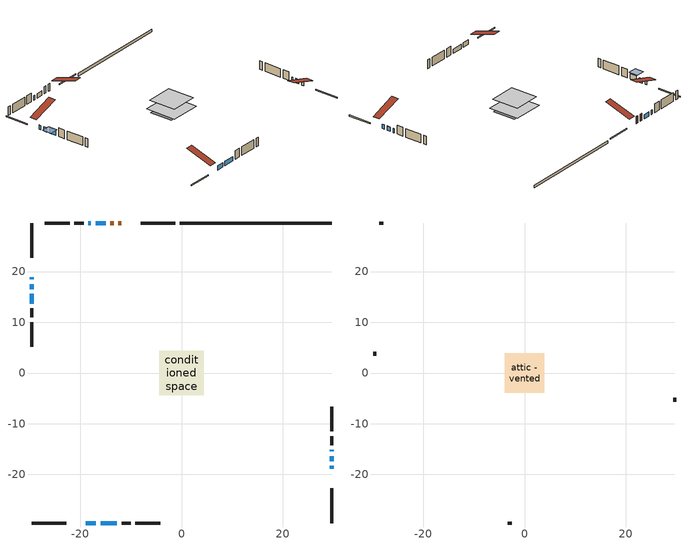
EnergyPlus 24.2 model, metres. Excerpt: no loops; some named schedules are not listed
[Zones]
conditioned space
 floor outside (Floor1 construction): -0.43,-0.43 -0.43,0.43 0.43,0.43 0.43,-0.43 z0.76
 floor adiabatic (Floor3 construction): -3.7,-3.7 -3.7,3.7 3.7,3.7 3.7,-3.7 z0.76
 floor adiabatic (AdiabaticFloorConstruction): -4.4,-4.4 -4.4,4.4 4.4,4.4 4.4,-4.4 z0.76
 floor foundation (Slab1 construction): -4.27,-3.2 -4.27,3.2 4.27,3.2 4.27,-3.2 z0
 wall outside (RimJoist1 construction): -1.23,29.57 -8.03,29.57 / -29.57,-29.57 -22.77,-29.57 / -29.57,29.57 -29.57,22.77 / 29.57,-29.57 29.57,-22.77 z0.76:1.06
 wall outside (AdiabaticWallConstruction 1): -11.88,29.57 -12.45,29.57 / -13.38,29.57 -14.05,29.57 z0.76:2.79
 wall outside (AdiabaticWallConstruction): -29.57,18.92 -29.57,18.44 / -29.57,17.51 -29.57,16.53 / -18.92,-29.57 -16.86,-29.57 / 29.57,-18.92 29.57,-18.3 / 29.57,-17.37 29.57,-16.39 / 29.57,-15.46 29.57,-15.16 / -14.98,29.57 -16.95,29.57 / -17.87,29.57 -18.38,29.57 / -15.94,-29.57 -12.74,-29.57 z0.76:1.98; -29.57,15.6 -29.57,13.67 z0.76:2.23
 wall outside (Wall1 construction): -19.31,29.57 -21.1,29.57 / -11.81,-29.57 -10.02,-29.57 / -29.57,12.74 -29.57,10.95 / 29.57,-14.23 29.57,-12.44 z0.76:3.2
 wall outside (Wall2 construction): -22.03,29.57 -26.92,29.57 / -9.09,-29.57 -4.2,-29.57 / -29.57,10.02 -29.57,5.13 / 29.57,-11.51 29.57,-6.62 z0.76:3.2
 wall foundation (FoundationWall1 construction): 29.57,29.57 -0.3,29.57 z0:0.76
 window (WindowConstruction 8): -29.57,18.92 -29.57,18.44 z0.76:1.98
 window (WindowConstruction 4): -29.57,17.51 -29.57,16.53 z0.76:1.98
 window (WindowConstruction 5): -18.92,-29.57 -16.86,-29.57 z0.76:1.98
 window (WindowConstruction 6): 29.57,-18.92 29.57,-18.3 z0.76:1.98
 window (WindowConstruction 7): 29.57,-17.37 29.57,-16.39 z0.76:1.98
 window (WindowConstruction 9): 29.57,-15.46 29.57,-15.16 z0.76:1.98
 window (WindowConstruction): -29.57,15.6 -29.57,13.67 z0.76:2.23
 window (WindowConstruction 1): -14.98,29.57 -16.95,29.57 z0.76:1.98
 window (WindowConstruction 2): -17.88,29.57 -18.38,29.57 z0.76:1.98
 window (WindowConstruction 3): -15.94,-29.57 -12.74,-29.57 z0.76:1.98
 door (Door): -11.88,29.57 -12.45,29.57 z0.76:2.79
 door (Door 1): -13.38,29.57 -14.05,29.57 z0.76:2.79
 ceiling adiabatic (AdiabaticFloorConstruction): 4.4,-4.4 4.4,4.4 -4.4,4.4 -4.4,-4.4 z0.76
attic - vented
 floor to conditioned space (Floor2 construction Reversed): -3.87,-3.87 -3.87,3.87 3.87,3.87 3.87,-3.87 z3.2
 wall outside (Wall3 construction): -27.85,29.57 -28.64,29.57 / -3.27,-29.57 -2.48,-29.57 / -29.57,4.2 -29.57,3.41 / 29.57,-5.69 29.57,-4.9 z0.76:3.2
 roof outside (Roof1 construction): -10.95,29.57,3.2 -10.95,22.02,5.71 -8.96,22.02,5.71 -8.96,29.57,3.2; -19.85,-29.57,3.2 -19.85,-22.02,5.71 -21.84,-22.02,5.71 -21.84,-29.57,3.2; -29.57,19.85,3.2 -22.02,19.85,5.71 -22.02,21.84,5.71 -29.57,21.84,3.2; 29.57,-19.85,3.2 22.02,-19.85,5.71 22.02,-21.84,5.71 29.57,-21.84,3.2
shading: -29.57,13.37 -29.57,15.9 -32.01,15.9 -32.01,13.37 z2.53
[Building]
Building 1: Terrain=Suburbs
[Site:Location]
Windsor AP_ON: Latitude {deg}=42.28; Longitude {deg}=-82.96; Time Zone {hr}=-5; Elevation {m}=190; Keep Site Location Information=Yes
[Site:GroundTemperature:Shallow]
6.34957, 4.46684, 4.31606, 5.20952, 8.79623, 12.3662, 15.4612, 17.4219, 17.5884, 15.9938, 12.9777, 9.51722
[Site:WaterMainsTemperature]
Calculation Method=Schedule; Temperature Schedule=mains temperature schedule
[Material] Roughness=Rough; Thermal Absorptance=0.9
Name | Thickness {m} | Conductivity {W/m-K} | Density {kg/m3} | Specific Heat {J/kg-K} | Solar Absorptance | Visible Absorptance
asphalt or fiberglass shingles | 0.00635 | 0.162714 | 1121.4 | 1465.45 | 0.4 | 0.4
ceiling stud and cavity | 0.1397 | 0.079977 | 65.682 | 1177.47 | 0.7 | 0.7
concrete 4.0 in. | 0.1016 | 1.803125 | 2242.8 | 837.4 | 0.7 | 0.7
concrete 8.0 in. | 0.2032 | 1.803125 | 2242.8 | 837.4 | 0.7 | 0.7
door material | 0.04445 | 0.053851 | 512.64 | 1214.23 | 0.7 | 0.7
door material 1 | 0.04445 | 0.188738 | 512.64 | 1214.23 | 0.7 | 0.7
exterior vertical ins | 0.00202101 | 0.029427 | 32.04 | 1214.23 | 0.7 | 0.7
floor covering | 0.0127 | 0.0433444 | 54.468 | 1339.84 | 0.6 | 0.6
floor covering 1 | 0.0127 | 9.015625 | 54.468 | 1339.84 | 0.6 | 0.6
floor rigid ins | 0.051816 | 0.029427 | 32.04 | 1214.23 | 0.7 | 0.7
floor rigid ins 1; wall rigid ins | 0.512978 | 0.029427 | 32.04 | 1214.23 | 0.7 | 0.7
floor stud and cavity | 0.1397 | 0.394328 | 92.3553 | 1139.71 | 0.7 | 0.7
floor stud and cavity 1 | 0.0889 | 0.233522 | 50.32683 | 1063.81 | 0.7 | 0.7
floor stud and cavity 2 | 0.1397 | 1.75129 | 37.0049 | 1207.88 | 0.7 | 0.7
furniture material conditioned space 1 | 0.1524 | 0.115458 | 640.8 | 1214.23 | 0.6 | 0.6
gypsum board | 0.0127 | 0.160291 | 801 | 837.4 | 0.6 | 0.6
gypsum board 1 | 0.0127 | 0.160291 | 801 | 837.4 | 0.7 | 0.7
osb sheathing 0.5 in. | 0.0127 | 0.115458 | 512.64 | 1214.23 | 0.7 | 0.7
osb sheathing 0.75 in. | 0.01905 | 0.115458 | 512.64 | 1214.23 | 0.7 | 0.7
rim joist stud and cavity | 0.0508 | 0.165372 | 50.32683 | 1063.81 | 0.6 | 0.6
wall stud and cavity | 0.1397 | 0.111745 | 139.0536 | 1170.24 | 0.7 | 0.7
wall stud and cavity 1 | 0.1397 | 0.0933394 | 139.0536 | 1170.24 | 0.7 | 0.7
wall stud and cavity 2 | 0.0889 | 6.9971 | 50.32683 | 1063.81 | 0.6 | 0.6
wall stud and cavity 3 | 0.0889 | 0.380278 | 52.3479 | 1209.89 | 0.7 | 0.7
wall stud and cavity 4 | 0.0889 | 0.391764 | 83.0341 | 1211.67 | 0.7 | 0.7
wood siding | 0.0254 | 0.102417 | 544.68 | 1172.36 | 0.4 | 0.4
wood siding 1 | 0.00254 | 0.102417 | 544.68 | 1172.36 | 0.4 | 0.4
wood siding 2; wood siding 3; wood siding 4 | 0.0254 | 0.102417 | 544.68 | 1172.36 | 0.7 | 0.7
[WindowMaterial:SimpleGlazingSystem]
Name | U-Factor {W/m2-K} | Solar Heat Gain Coefficient
WindowMaterial | 3.04114 | 0.64
WindowMaterial 1 | 3.09508 | 0.55
WindowMaterial 2 | 3.117222 | 0.48
WindowMaterial 3 | 3.077476 | 0.56
WindowMaterial 4 | 3.06612 | 0.66
WindowMaterial 5 | 3.11609 | 0.5
WindowMaterial 6 | 2.97584 | 0.61
WindowMaterial 7 | 3.00026 | 0.58
[Construction]
AdiabaticFloorConstruction: floor stud and cavity 2, floor rigid ins 1, osb sheathing 0.75 in., floor covering
AdiabaticWallConstruction: wood siding 3, wall rigid ins, wall stud and cavity 3, gypsum board
AdiabaticWallConstruction 1: wood siding 4, wall rigid ins, wall stud and cavity 3, gypsum board
Door: door material
Door 1: door material 1
Floor1 construction: floor stud and cavity, floor rigid ins, osb sheathing 0.75 in., floor covering
Floor2 construction Reversed: gypsum board, ceiling stud and cavity
Floor3 construction: floor stud and cavity 1, floor covering 1
FoundationWall1 construction: concrete 8.0 in., gypsum board 1
furniture construction conditioned space 1: furniture material conditioned space 1
PartitionWallConstruction: gypsum board, wall stud and cavity 4, gypsum board
RimJoist1 construction: wood siding 2, rim joist stud and cavity
Roof1 construction: asphalt or fiberglass shingles
Slab1 construction: concrete 4.0 in.
Wall1 construction: wood siding, osb sheathing 0.5 in., wall stud and cavity, gypsum board
Wall2 construction: wood siding, osb sheathing 0.5 in., wall stud and cavity 1, gypsum board
Wall3 construction: wood siding 1, wall stud and cavity 2
WindowConstruction: WindowMaterial
WindowConstruction 1; WindowConstruction 4; WindowConstruction 7: WindowMaterial 1
WindowConstruction 2: WindowMaterial 2
WindowConstruction 3: WindowMaterial 3
WindowConstruction 5: WindowMaterial 4
WindowConstruction 6: WindowMaterial 5
WindowConstruction 8: WindowMaterial 6
WindowConstruction 9: WindowMaterial 7
[Zone] Multiplier=1; Part of Total Floor Area=Yes
Name | Volume {m3}
attic - vented | 24.5071
conditioned space | 202.6
[Space]
Name | Zone | Volume {m3}
attic - vented 1 | attic - vented | 24.5071
conditioned space 1 | conditioned space | 202.6
[ZoneInfiltration:EffectiveLeakageArea]
infil attic - vented 1: Zone or Space=attic - vented 1; Schedule=Always On Discrete; Effective Air Leakage Area {cm2}=2667.56; Stack Coefficient=0.00034447; Wind Coefficient=1.254e-05
[ZoneMixing]
whole house fan mix: Zone or Space=attic - vented; Schedule=Always On Continuous; Design Flow Rate Calculation Method=Flow/Zone; Design Flow Rate {m3/s}=0; Source Zone or Space=conditioned space
[SurfaceProperty:ExposedFoundationPerimeter]
Slab1: Exposed Perimeter Calculation Method=TotalExposedPerimeter; Total Exposed Perimeter {m}=29.871
[InternalMass] Zone or ZoneList=conditioned space; Space or SpaceList=conditioned space 1
Name | Construction | Surface Area {m2}
furniture mass conditioned space 1 | furniture construction conditioned space 1 | 75.0001
partition wall mass | PartitionWallConstruction | 132.87
[Lights]
interior lighting: Zone or ZoneList or Space or SpaceList=conditioned space 1; Schedule=interior lighting schedule; Design Level Calculation Method=LightingLevel; Lighting Level {W}=343.2; Return Air Fraction=0; Fraction Radiant=0.6; Fraction Visible=0.2; Fraction Replaceable=1
[People]
occupants: Zone or ZoneList or Space or SpaceList=conditioned space 1; Number of People Schedule=occupants schedule; Number of People Calculation Method=People; Number of People=3; Fraction Radiant=0.314171; Sensible Heat Fraction=0.56303; Activity Level Schedule=occupants activity schedule; Carbon Dioxide Generation Rate {m3/s-W}=0; Enable ASHRAE 55 Comfort Warnings=No; Mean Radiant Temperature Calculation Type=EnclosureAveraged
[ElectricEquipment] Zone or ZoneList or Space or SpaceList=conditioned space 1; Design Level Calculation Method=EquipmentLevel
Name | Schedule | Design Level {W} | Fraction Latent | Fraction Radiant | Fraction Lost
clothes dryer | clothes dryer schedule | 140.772 | 0.015 | 0.081 | 0.85
clothes washer | clothes washer schedule | 32.1985 | 0.03 | 0.162 | 0.7
cooking range | cooking range schedule | 215.147 | 0.08 | 0.432 | 0.2
dishwasher | dishwasher schedule | 66.8632 | 0.3 | 0.18 | 0.4
fridge | fridge schedule | 72.9452 | 0 | 0.6 | 0
mech vent bath fan 0 | mech vent bath fan 0 schedule | 50.2 | 0 | 0 | 1
mech vent house fan | mech vent house fan schedule | 0 | 0 | 0 | 1
mech vent house fan cfis | mech vent house fan cfis schedule | 0 | 0 | 0 | 0
mech vent range fan 0 | mech vent range fan 0 schedule | 57 | 0 | 0 | 1
misc plug loads | misc plug loads schedule | 494.7 | 0.045 | 0.513 | 0.1
whole house fan | Always On Discrete | 0 | 0 | 0 | 1
[OtherEquipment] Zone or ZoneList or Space or SpaceList=conditioned space 1; Design Level Calculation Method=EquipmentLevel
Name | Fuel Type | Schedule | Design Level {W} | Fraction Latent | Fraction Radiant | Fraction Lost
clothes dryer 1 | Electricity | clothes dryer schedule | 0 | 0.015 | 0.081 | 0.85
cooking range 1 | Electricity | cooking range schedule | 0 | 0.08 | 0.432 | 0.2
general water use latent | None | general water use schedule | 62.594 | 1 | 0 | 0
general water use sensible | None | general water use schedule | -61.6891 | 0 | 0.6 | 0
mech vent house fan latent load | None | Always On Discrete | 0 | 1 | 0 | 0
mech vent house fan sensible load | None | Always On Discrete | 0 | 0 | 0 | 0
water heater energy adjustment1 | NaturalGas | Always On Discrete | 0.01 | 0 | 0 | 1
[ZoneInfiltration:DesignFlowRate] Zone or ZoneList or Space or SpaceList=conditioned space 1; Schedule=Always On Discrete; Design Flow Rate Calculation Method=Flow/Zone; Design Flow Rate {m3/s}=0
infil flow; natural vent flow; whole house fan flow
[AvailabilityManager:Scheduled]
central ac and furnace airloop Availability Manager: Schedule=Always On Discrete
[Foundation:Kiva]
Foundation Kiva 1: Initial Indoor Air Temperature {C}=18; Wall Height Above Grade {m}=0.759988; Wall Depth Below Slab {m}=0.2032; Custom Block Material Name 1=exterior vertical ins; Custom Block Depth 1 {m}=0.759988; Custom Block X Position 1 {m}=0.2159; Custom Block Z Position 1 {m}=0
[Foundation:Kiva:Settings]
Soil Conductivity {W/m-K}=0.849921; Soil Density {kg/m3}=1842.3; Soil Specific Heat {J/kg-K}=418.7; Ground Solar Absorptivity=0.9; Ground Thermal Absorptivity=0.9; Ground Surface Roughness {m}=0.03; Far-Field Width {m}=40; Deep-Ground Boundary Condition=ZeroFlux; Deep-Ground Depth {m}=40; Minimum Cell Dimension {m}=0.2; Maximum Cell Growth Coefficient=3; Simulation Timestep=Timestep
[Exterior:Lights]
exterior lighting: Schedule=exterior lighting schedule; Design Level {W}=75.6
[EnergyManagementSystem:GlobalVariable]
central_ac_and_furnace_airloop_Fan_RTF
infil_program_Qfan
infil_program_Qinf
natural_vent_program_Qnv
natural_vent_program_Qwhf
[EnergyManagementSystem:Sensor]
Name | Output:Variable or Output:Meter Index Key | Output:Variable or Output:Meter
airflow_gain | infil flow | Infiltration Sensible Heat Gain Energy
airflow_gain_1 | natural vent flow | Infiltration Sensible Heat Gain Energy
airflow_gain_2 | whole house fan flow | Infiltration Sensible Heat Gain Energy
airflow_loss | infil flow | Infiltration Sensible Heat Loss Energy
airflow_loss_1 | natural vent flow | Infiltration Sensible Heat Loss Energy
airflow_loss_2 | whole house fan flow | Infiltration Sensible Heat Loss Energy
clg_load_cond |  | Cooling:EnergyTransfer:Zone:CONDITIONED SPACE
clg_sp_s; clg_sp_s_1 | cooling setpoint | Schedule Value
clothes_dryer_exhaust_0_sch_s | clothes dryer exhaust 0 schedule | Schedule Value
cool_season | cooling season schedule | Schedule Value
htg_load_cond |  | Heating:EnergyTransfer:Zone:CONDITIONED SPACE
htg_sp_s; htg_sp_s_1 | heating setpoint | Schedule Value
ig_ee_conv | clothes dryer | Electric Equipment Convective Heating Energy
ig_ee_conv_2 | cooking range | Electric Equipment Convective Heating Energy
ig_ee_conv_4 | fridge | Electric Equipment Convective Heating Energy
ig_ee_conv_5 | misc plug loads | Electric Equipment Convective Heating Energy
ig_ee_conv_6 | whole house fan | Electric Equipment Convective Heating Energy
ig_ee_rad | clothes dryer | Electric Equipment Radiant Heating Energy
ig_ee_rad_2 | cooking range | Electric Equipment Radiant Heating Energy
ig_ee_rad_4 | fridge | Electric Equipment Radiant Heating Energy
ig_ee_rad_5 | misc plug loads | Electric Equipment Radiant Heating Energy
ig_ee_rad_6 | whole house fan | Electric Equipment Radiant Heating Energy
ig_lgt_conv | interior lighting | Lights Convective Heating Energy
ig_lgt_rad | interior lighting | Lights Radiant Heating Energy
ig_lgt_vis | interior lighting | Lights Visible Radiation Heating Energy
ig_oe_conv | clothes dryer 1 | Other Equipment Convective Heating Energy
ig_oe_conv_1 | cooking range 1 | Other Equipment Convective Heating Energy
ig_oe_conv_2 | general water use latent | Other Equipment Convective Heating Energy
ig_oe_conv_3 | general water use sensible | Other Equipment Convective Heating Energy
ig_oe_conv_4 | water heater energy adjustment1 | Other Equipment Convective Heating Energy
ig_oe_rad | clothes dryer 1 | Other Equipment Radiant Heating Energy
ig_oe_rad_1 | cooking range 1 | Other Equipment Radiant Heating Energy
ig_oe_rad_2 | general water use latent | Other Equipment Radiant Heating Energy
ig_oe_rad_3 | general water use sensible | Other Equipment Radiant Heating Energy
ig_oe_rad_4 | water heater energy adjustment1 | Other Equipment Radiant Heating Energy
ig_ppl_conv | occupants | People Convective Heating Energy
ig_ppl_rad | occupants | People Radiant Heating Energy
im_conv | furniture mass conditioned space 1 | Surface Inside Face Convection Heat Gain Energy
im_conv_1 | partition wall mass | Surface Inside Face Convection Heat Gain Energy
im_ig | furniture mass conditioned space 1 | Surface Inside Face Internal Gains Radiation Heat Gain Energy
im_ig_1 | partition wall mass | Surface Inside Face Internal Gains Radiation Heat Gain Energy
im_lgt | furniture mass conditioned space 1 | Surface Inside Face Lights Radiation Heat Gain Energy
im_lgt_1 | partition wall mass | Surface Inside Face Lights Radiation Heat Gain Energy
im_sol | furniture mass conditioned space 1 | Surface Inside Face Solar Radiation Heat Gain Energy
im_sol_1 | partition wall mass | Surface Inside Face Solar Radiation Heat Gain Energy
im_surf | furniture mass conditioned space 1 | Surface Inside Face Net Surface Thermal Radiation Heat Gain Energy
im_surf_1 | partition wall mass | Surface Inside Face Net Surface Thermal Radiation Heat Gain Energy
mech_vent_bath_fan_0_sch_s | mech vent bath fan 0 schedule | Schedule Value
mech_vent_range_fan_0_sch_s | mech vent range fan 0 schedule | Schedule Value
mv_conv | mech vent bath fan 0 | Electric Equipment Convective Heating Energy
mv_conv_1 | mech vent house fan | Electric Equipment Convective Heating Energy
mv_conv_2 | mech vent house fan cfis | Electric Equipment Convective Heating Energy
mv_conv_3 | mech vent range fan 0 | Electric Equipment Convective Heating Energy
mv_conv_4 | mech vent house fan latent load | Other Equipment Convective Heating Energy
mv_conv_5 | mech vent house fan sensible load | Other Equipment Convective Heating Energy
mv_rad | mech vent bath fan 0 | Electric Equipment Radiant Heating Energy
mv_rad_1 | mech vent house fan | Electric Equipment Radiant Heating Energy
mv_rad_2 | mech vent house fan cfis | Electric Equipment Radiant Heating Energy
mv_rad_3 | mech vent range fan 0 | Electric Equipment Radiant Heating Energy
mv_rad_4 | mech vent house fan latent load | Other Equipment Radiant Heating Energy
mv_rad_5 | mech vent house fan sensible load | Other Equipment Radiant Heating Energy
natural_vent_s | natural vent schedule | Schedule Value
out_pb_s |  | Site Outdoor Air Barometric Pressure
out_wt_s |  | Site Outdoor Air Humidity Ratio
site_vw_s |  | Site Wind Speed
ss_back_out | Window1 | Surface Window Shortwave from Zone Back Out Window Heat Transfer Rate
ss_back_out_1 | Window11 | Surface Window Shortwave from Zone Back Out Window Heat Transfer Rate
ss_back_out_2 | Window12 | Surface Window Shortwave from Zone Back Out Window Heat Transfer Rate
ss_back_out_3 | Window14 | Surface Window Shortwave from Zone Back Out Window Heat Transfer Rate
ss_back_out_4 | Window15 | Surface Window Shortwave from Zone Back Out Window Heat Transfer Rate
ss_back_out_5 | Window2 | Surface Window Shortwave from Zone Back Out Window Heat Transfer Rate
ss_back_out_6 | Window3 | Surface Window Shortwave from Zone Back Out Window Heat Transfer Rate
ss_back_out_7 | Window4 | Surface Window Shortwave from Zone Back Out Window Heat Transfer Rate
ss_back_out_8 | Window6 | Surface Window Shortwave from Zone Back Out Window Heat Transfer Rate
ss_back_out_9 | Window7 | Surface Window Shortwave from Zone Back Out Window Heat Transfer Rate
ss_conv | Door1 | Surface Inside Face Convection Heat Gain Energy
ss_conv_1 | Door2 | Surface Inside Face Convection Heat Gain Energy
ss_conv_10 | Window6 | Surface Inside Face Convection Heat Gain Energy
ss_conv_11 | Window7 | Surface Inside Face Convection Heat Gain Energy
ss_conv_2 | Window1 | Surface Inside Face Convection Heat Gain Energy
ss_conv_3 | Window11 | Surface Inside Face Convection Heat Gain Energy
ss_conv_4 | Window12 | Surface Inside Face Convection Heat Gain Energy
ss_conv_5 | Window14 | Surface Inside Face Convection Heat Gain Energy
ss_conv_6 | Window15 | Surface Inside Face Convection Heat Gain Energy
ss_conv_7 | Window2 | Surface Inside Face Convection Heat Gain Energy
ss_conv_8 | Window3 | Surface Inside Face Convection Heat Gain Energy
ss_conv_9 | Window4 | Surface Inside Face Convection Heat Gain Energy
ss_ig | Door1 | Surface Inside Face Internal Gains Radiation Heat Gain Energy
ss_ig_1 | Door2 | Surface Inside Face Internal Gains Radiation Heat Gain Energy
ss_ig_10 | Window6 | Surface Inside Face Internal Gains Radiation Heat Gain Energy
ss_ig_11 | Window7 | Surface Inside Face Internal Gains Radiation Heat Gain Energy
ss_ig_2 | Window1 | Surface Inside Face Internal Gains Radiation Heat Gain Energy
ss_ig_3 | Window11 | Surface Inside Face Internal Gains Radiation Heat Gain Energy
ss_ig_4 | Window12 | Surface Inside Face Internal Gains Radiation Heat Gain Energy
ss_ig_5 | Window14 | Surface Inside Face Internal Gains Radiation Heat Gain Energy
ss_ig_6 | Window15 | Surface Inside Face Internal Gains Radiation Heat Gain Energy
ss_ig_7 | Window2 | Surface Inside Face Internal Gains Radiation Heat Gain Energy
ss_ig_8 | Window3 | Surface Inside Face Internal Gains Radiation Heat Gain Energy
ss_ig_9 | Window4 | Surface Inside Face Internal Gains Radiation Heat Gain Energy
ss_lgt | Door1 | Surface Inside Face Lights Radiation Heat Gain Energy
ss_lgt_1 | Door2 | Surface Inside Face Lights Radiation Heat Gain Energy
ss_sol | Door1 | Surface Inside Face Solar Radiation Heat Gain Energy
ss_sol_1 | Door2 | Surface Inside Face Solar Radiation Heat Gain Energy
ss_surf | Door1 | Surface Inside Face Net Surface Thermal Radiation Heat Gain Energy
ss_surf_1 | Door2 | Surface Inside Face Net Surface Thermal Radiation Heat Gain Energy
ss_surf_10 | Window6 | Surface Inside Face Net Surface Thermal Radiation Heat Gain Energy
ss_surf_11 | Window7 | Surface Inside Face Net Surface Thermal Radiation Heat Gain Energy
ss_surf_2 | Window1 | Surface Inside Face Net Surface Thermal Radiation Heat Gain Energy
ss_surf_3 | Window11 | Surface Inside Face Net Surface Thermal Radiation Heat Gain Energy
ss_surf_4 | Window12 | Surface Inside Face Net Surface Thermal Radiation Heat Gain Energy
ss_surf_5 | Window14 | Surface Inside Face Net Surface Thermal Radiation Heat Gain Energy
ss_surf_6 | Window15 | Surface Inside Face Net Surface Thermal Radiation Heat Gain Energy
ss_surf_7 | Window2 | Surface Inside Face Net Surface Thermal Radiation Heat Gain Energy
ss_surf_8 | Window3 | Surface Inside Face Net Surface Thermal Radiation Heat Gain Energy
ss_surf_9 | Window4 | Surface Inside Face Net Surface Thermal Radiation Heat Gain Energy
ss_trans_in | Window1 | Surface Window Transmitted Solar Radiation Rate
ss_trans_in_1 | Window11 | Surface Window Transmitted Solar Radiation Rate
ss_trans_in_2 | Window12 | Surface Window Transmitted Solar Radiation Rate
ss_trans_in_3 | Window14 | Surface Window Transmitted Solar Radiation Rate
ss_trans_in_4 | Window15 | Surface Window Transmitted Solar Radiation Rate
ss_trans_in_5 | Window2 | Surface Window Transmitted Solar Radiation Rate
ss_trans_in_6 | Window3 | Surface Window Transmitted Solar Radiation Rate
ss_trans_in_7 | Window4 | Surface Window Transmitted Solar Radiation Rate
ss_trans_in_8 | Window6 | Surface Window Transmitted Solar Radiation Rate
ss_trans_in_9 | Window7 | Surface Window Transmitted Solar Radiation Rate
ss_trans_out | Window1 | Surface Inside Face Initial Transmitted Diffuse Transmitted Out Window Solar Radiation Rate
ss_trans_out_1 | Window11 | Surface Inside Face Initial Transmitted Diffuse Transmitted Out Window Solar Radiation Rate
ss_trans_out_2 | Window12 | Surface Inside Face Initial Transmitted Diffuse Transmitted Out Window Solar Radiation Rate
ss_trans_out_3 | Window14 | Surface Inside Face Initial Transmitted Diffuse Transmitted Out Window Solar Radiation Rate
ss_trans_out_4 | Window15 | Surface Inside Face Initial Transmitted Diffuse Transmitted Out Window Solar Radiation Rate
ss_trans_out_5 | Window2 | Surface Inside Face Initial Transmitted Diffuse Transmitted Out Window Solar Radiation Rate
ss_trans_out_6 | Window3 | Surface Inside Face Initial Transmitted Diffuse Transmitted Out Window Solar Radiation Rate
ss_trans_out_7 | Window4 | Surface Inside Face Initial Transmitted Diffuse Transmitted Out Window Solar Radiation Rate
ss_trans_out_8 | Window6 | Surface Inside Face Initial Transmitted Diffuse Transmitted Out Window Solar Radiation Rate
ss_trans_out_9 | Window7 | Surface Inside Face Initial Transmitted Diffuse Transmitted Out Window Solar Radiation Rate
s_conv | Floor1 | Surface Inside Face Convection Heat Gain Energy
s_conv_1 | Floor2 | Surface Inside Face Convection Heat Gain Energy
s_conv_10 | Slab1 | Surface Inside Face Convection Heat Gain Energy
s_conv_11 | Wall1:0 | Surface Inside Face Convection Heat Gain Energy
s_conv_12 | Wall1:180 | Surface Inside Face Convection Heat Gain Energy
s_conv_13 | Wall1:270 | Surface Inside Face Convection Heat Gain Energy
s_conv_14 | Wall1:90 | Surface Inside Face Convection Heat Gain Energy
s_conv_15 | Wall2:0 | Surface Inside Face Convection Heat Gain Energy
s_conv_16 | Wall2:180 | Surface Inside Face Convection Heat Gain Energy
s_conv_17 | Wall2:270 | Surface Inside Face Convection Heat Gain Energy
s_conv_18 | Wall2:90 | Surface Inside Face Convection Heat Gain Energy
s_conv_2 | Floor3 | Surface Inside Face Convection Heat Gain Energy
s_conv_3 | FoundationWall1 | Surface Inside Face Convection Heat Gain Energy
s_conv_4 | inferred conditioned ceiling | Surface Inside Face Convection Heat Gain Energy
s_conv_5 | inferred conditioned floor | Surface Inside Face Convection Heat Gain Energy
s_conv_6 | RimJoist1:0 | Surface Inside Face Convection Heat Gain Energy
s_conv_7 | RimJoist1:180 | Surface Inside Face Convection Heat Gain Energy
s_conv_8 | RimJoist1:270 | Surface Inside Face Convection Heat Gain Energy
s_conv_9 | RimJoist1:90 | Surface Inside Face Convection Heat Gain Energy
s_ig | Floor1 | Surface Inside Face Internal Gains Radiation Heat Gain Energy
s_ig_1 | Floor2 | Surface Inside Face Internal Gains Radiation Heat Gain Energy
s_ig_10 | Slab1 | Surface Inside Face Internal Gains Radiation Heat Gain Energy
s_ig_11 | Wall1:0 | Surface Inside Face Internal Gains Radiation Heat Gain Energy
s_ig_12 | Wall1:180 | Surface Inside Face Internal Gains Radiation Heat Gain Energy
s_ig_13 | Wall1:270 | Surface Inside Face Internal Gains Radiation Heat Gain Energy
s_ig_14 | Wall1:90 | Surface Inside Face Internal Gains Radiation Heat Gain Energy
s_ig_15 | Wall2:0 | Surface Inside Face Internal Gains Radiation Heat Gain Energy
s_ig_16 | Wall2:180 | Surface Inside Face Internal Gains Radiation Heat Gain Energy
s_ig_17 | Wall2:270 | Surface Inside Face Internal Gains Radiation Heat Gain Energy
s_ig_18 | Wall2:90 | Surface Inside Face Internal Gains Radiation Heat Gain Energy
